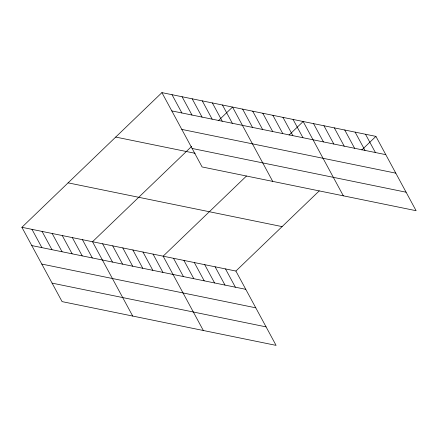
<?xml version="1.0" encoding="UTF-8"?>
<svg xmlns="http://www.w3.org/2000/svg" width="438" height="438" viewBox="0 0 438 438"><rect width="100%" height="100%" fill="white"/><g stroke="black" fill="none" stroke-linecap="round" stroke-linejoin="round"><path stroke-width="0.66" d="M21.9 227.295L235.896 271.051L276.082 345.374L62.087 301.618L21.9 227.295L161.918 92.626L375.913 136.382L416.1 210.705L202.104 166.949L161.918 92.626M191.68 146.363L92.517 241.732L132.703 316.055M218.431 120.631L232.54 107.069L272.721 181.387M246.474 176.021L163.139 256.175L203.325 330.493M289.053 135.074L303.156 121.507L343.343 195.83M235.896 271.051L319.236 190.897M361.81 149.949L375.913 136.382M171.8 110.907L385.796 154.658M181.803 129.402L395.799 173.158M192.107 148.455L406.097 192.211M115.714 137.067L195.156 153.311M68.104 182.854L282.099 226.61M31.782 245.57L245.778 289.326M41.785 264.065L255.776 307.821M52.084 283.123L266.08 326.879M365.522 134.258L375.404 152.534M355.125 132.134L365.007 150.409M344.733 130.009L354.616 148.285M334.336 127.88L344.219 146.161M323.945 125.755L333.827 144.036M313.548 123.631L323.43 141.907M293.066 119.443L302.948 137.718M282.981 117.379L292.863 135.66M272.89 115.32L282.773 133.595M262.8 113.256L272.682 131.531M252.715 111.192L262.597 129.467M242.625 109.128L252.507 127.409M222.449 105.005L232.332 123.281M212.359 102.941L222.241 121.216M202.274 100.877L212.156 119.158M192.183 98.818L202.066 117.094M182.093 96.754L191.975 115.03M172.008 94.69L181.89 112.966M225.499 268.927L235.381 287.202M215.107 266.802L224.99 285.078M204.716 264.672L214.598 282.953M194.319 262.548L204.201 280.824M183.927 260.424L193.81 278.699M173.53 258.3L183.412 276.575M153.048 254.111L162.931 272.387M142.958 252.047L152.84 270.323M132.873 249.983L142.755 268.264M122.782 247.924L132.665 266.2M112.697 245.86L122.58 264.136M102.607 243.796L112.489 262.072M82.432 239.674L92.314 257.949M72.341 237.61L82.224 255.885M62.251 235.545L72.133 253.821M52.166 233.481L62.048 251.757M42.075 231.417L51.958 249.698M31.99 229.359L41.873 247.634"/></g></svg>
